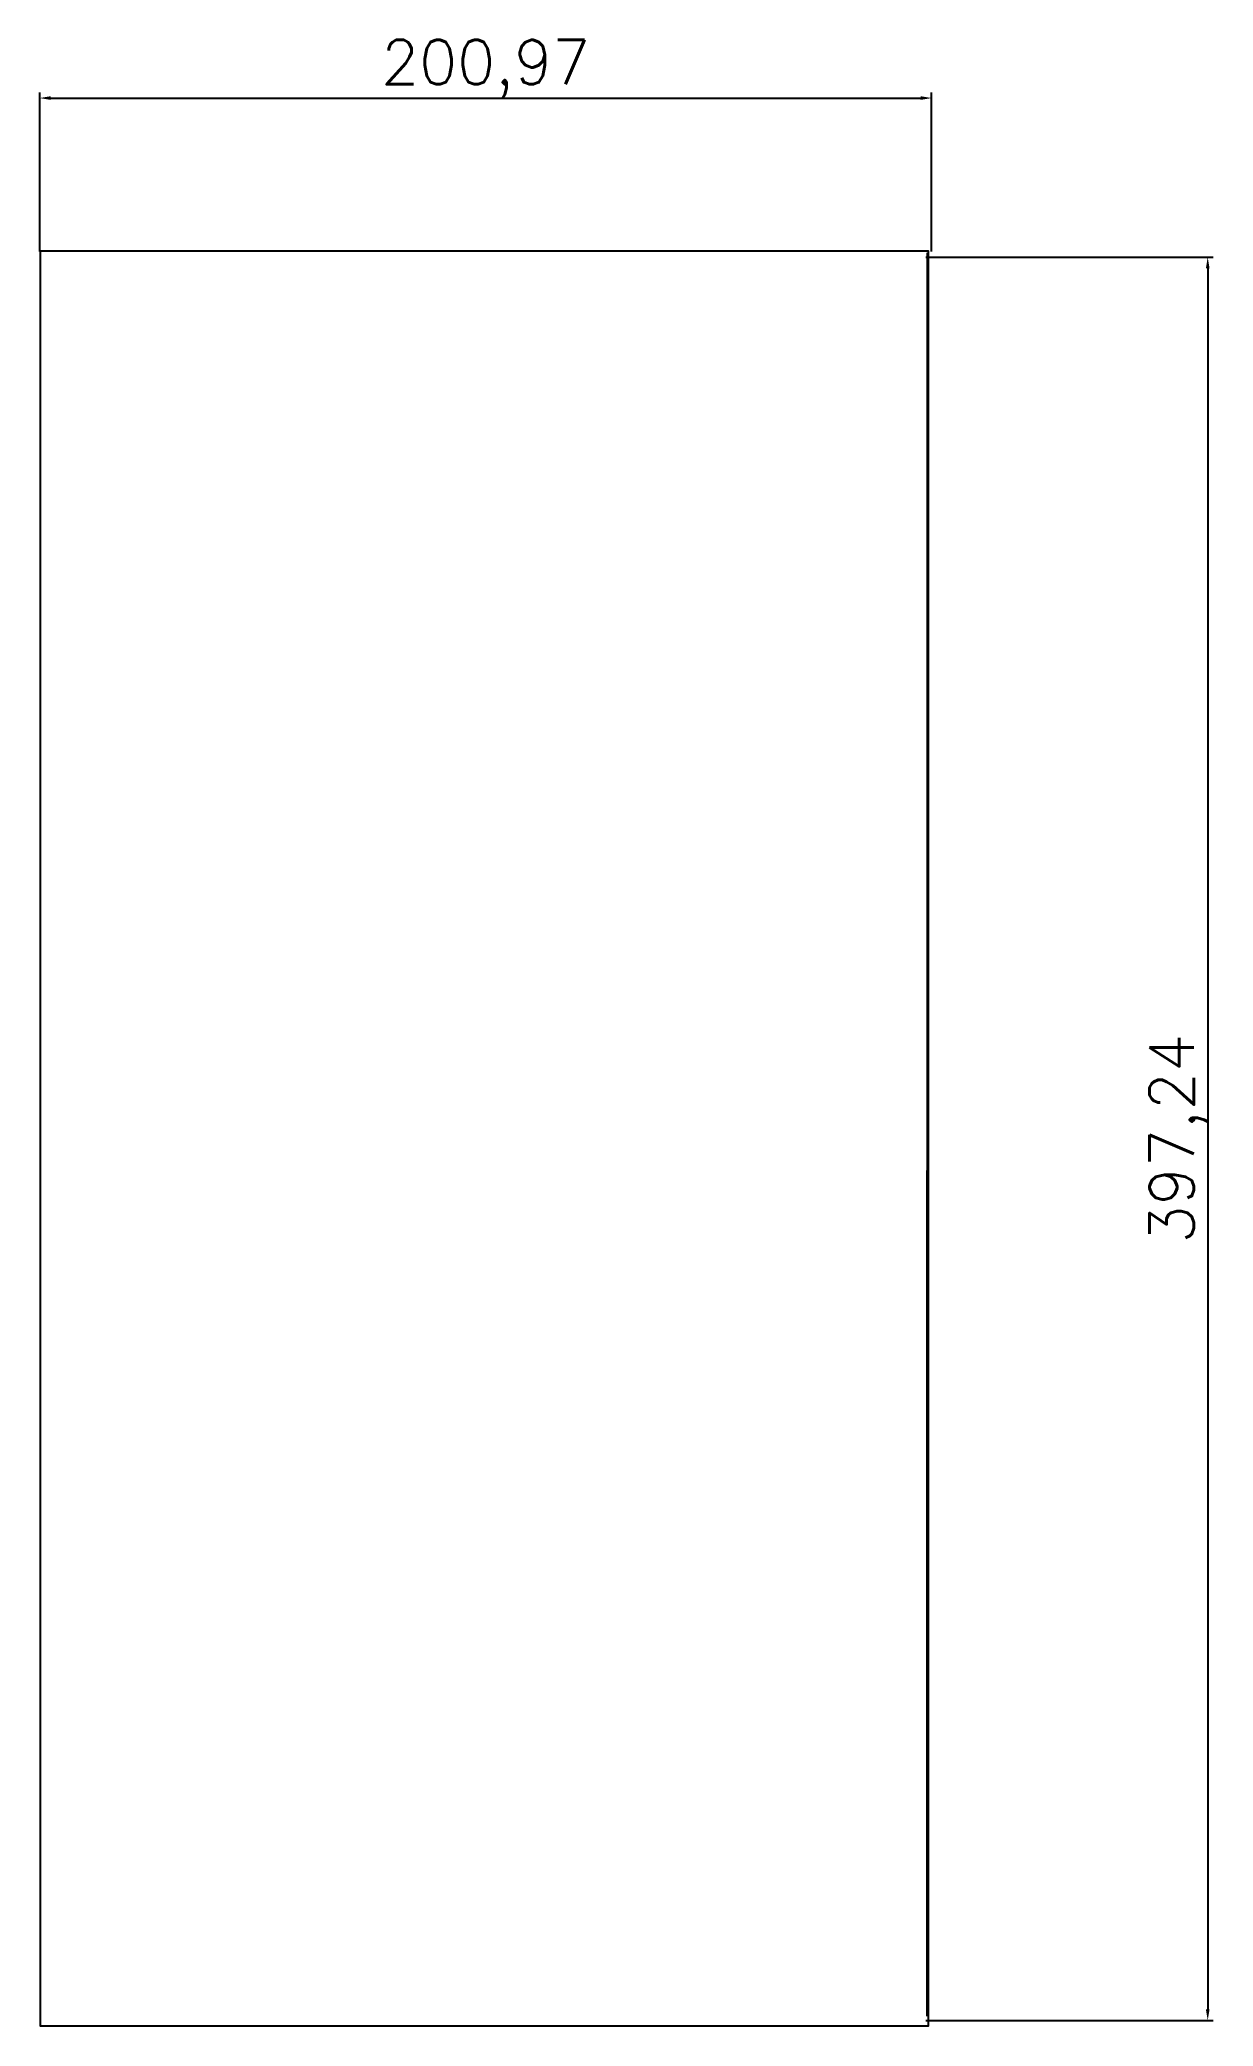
# Model space of a CAD drawing. Header units: millimetres. Extents: x 688 to 953, y 566 to 1013.
import ezdxf

# ---------------------------------------------------------------- set-up
doc = ezdxf.new("R2010")
doc.units = ezdxf.units.MM
doc.styles.get("Standard").update_dxf_attribs({"font": 'simplex.shx'})
doc.dimstyles.new('ISO-25', dxfattribs={"dimtxt": 10, "dimasz": 2.5, "dimexe": 1.25, "dimexo": 0.625, "dimtad": 1, "dimtxsty": 'Standard', "dimcen": 2.5, "dimadec": 0, "dimazin": 0, "dimtfac": 1, "dimtmove": 0, "dimatfit": 3, "dimfxl": 1, "dimarcsym": 0})

# ---------------------------------------------------------------- blocks, each defined once
blk = doc.blocks.new('*D14')
at = {"color": 0, "lineweight": -2, "transparency": 16777216}
for p, q in [((688.13, 965.64), (688.13, 1001.43)), ((690.63, 1000.18), (886.6, 1000.18)), ((889.1, 965.64), (889.1, 1001.43))]:
    blk.add_line(p, q, dxfattribs=at)
at = {"color": 0, "transparency": 16777216}
for points in [[(690.63, 1000.59), (690.63, 999.76), (688.13, 1000.18)], [(886.6, 1000.59), (886.6, 999.76), (889.1, 1000.18)]]:
    blk.add_solid(points, dxfattribs=at)
at = {"layer": 'Defpoints', "color": 0, "transparency": 16777216}
for p in [(889.1, 1000.18), (688.13, 965.01), (889.1, 965.01)]:
    blk.add_point(p, dxfattribs=at)
at = {"color": 0, "transparency": 16777216, "insert": (788.62, 1006.75), "char_height": 10, "attachment_point": 5}
blk.add_mtext('200,97', dxfattribs=at)
blk = doc.blocks.new('*D16')
at = {"color": 0, "lineweight": -2, "transparency": 16777216}
for p, q in [((887.76, 964.32), (952.55, 964.32)), ((951.3, 961.82), (951.3, 569.58)), ((887.76, 567.08), (952.55, 567.08))]:
    blk.add_line(p, q, dxfattribs=at)
at = {"color": 0, "transparency": 16777216}
for points in [[(950.89, 961.82), (951.72, 961.82), (951.3, 964.32)], [(950.89, 569.58), (951.72, 569.58), (951.3, 567.08)]]:
    blk.add_solid(points, dxfattribs=at)
at = {"layer": 'Defpoints', "color": 0, "transparency": 16777216}
for p in [(887.13, 964.32), (887.13, 567.08), (951.3, 567.08)]:
    blk.add_point(p, dxfattribs=at)
at = {"color": 0, "transparency": 16777216, "insert": (944.73, 765.7), "char_height": 10, "attachment_point": 5, "rotation": 90}
blk.add_mtext('397,24', dxfattribs=at)

msp = doc.modelspace()

# ---------------------------------------------------------------- linework, layer by layer
for p, q in [((888.091, 965.276), (888.091, 568.038)), ((888.091, 568.038), (888.091, 758.521))]:
    msp.add_line(p, q)
msp.add_lwpolyline([(688.291, 965.744), (888.291, 965.744), (888.291, 565.744), (688.291, 565.744)], close=True)

# ---------------------------------------------------------------- dimensions: what is measured, and where the dimension line sits
for p1, p2, distance, picture, middle in [((688.13, 965.013), (889.104, 965.013), 35.164, '*D14', (788.617, 1006.754)), ((887.134, 964.319), (887.134, 567.081), 64.171, '*D16', (944.727, 765.7))]:
    dim = msp.add_aligned_dim(p1=p1, p2=p2, distance=distance, dimstyle='ISO-25')
    dim.commit()
    dim.dimension.update_dxf_attribs({"geometry": picture, "text_midpoint": middle})

doc.saveas('drawing.dxf')
